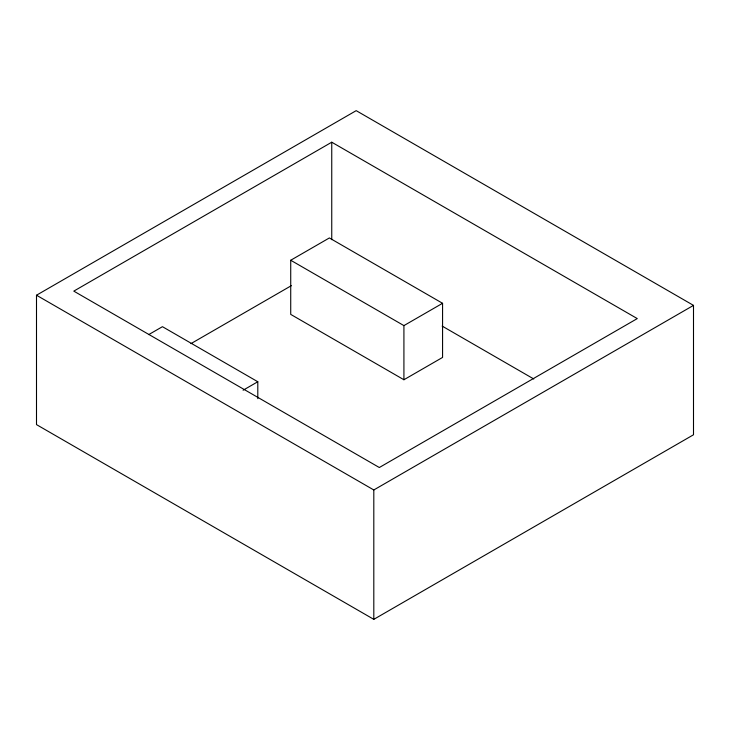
<?xml version="1.0" encoding="UTF-8"?>
<svg xmlns="http://www.w3.org/2000/svg" width="730" height="730" viewBox="0 0 730 730"><rect width="100%" height="100%" fill="white"/><g stroke="black" fill="none" stroke-linecap="round" stroke-linejoin="round"><path stroke-width="1.09" d="M36.5 295.221L356.194 110.65L693.5 305.386L693.5 434.779L373.806 619.35L36.5 424.614L36.5 295.221L373.806 489.967L693.5 305.386M331.748 142.204L73.794 291.124L379.317 467.519L637.272 318.59L331.748 142.204L331.748 239.677M148.719 334.605L162.443 326.684L257.799 381.744L257.799 398.662M290.723 260.254L329.376 237.943L442.572 303.297L442.572 357.426L403.918 379.746L290.723 314.393L290.723 260.254L403.918 325.607L442.572 303.297M190.959 343.629L291.38 285.649M243.099 390.231L257.799 381.744M442.134 326.073L533.785 378.989M403.918 325.607L403.918 379.746M373.806 489.967L373.806 619.35"/></g></svg>
